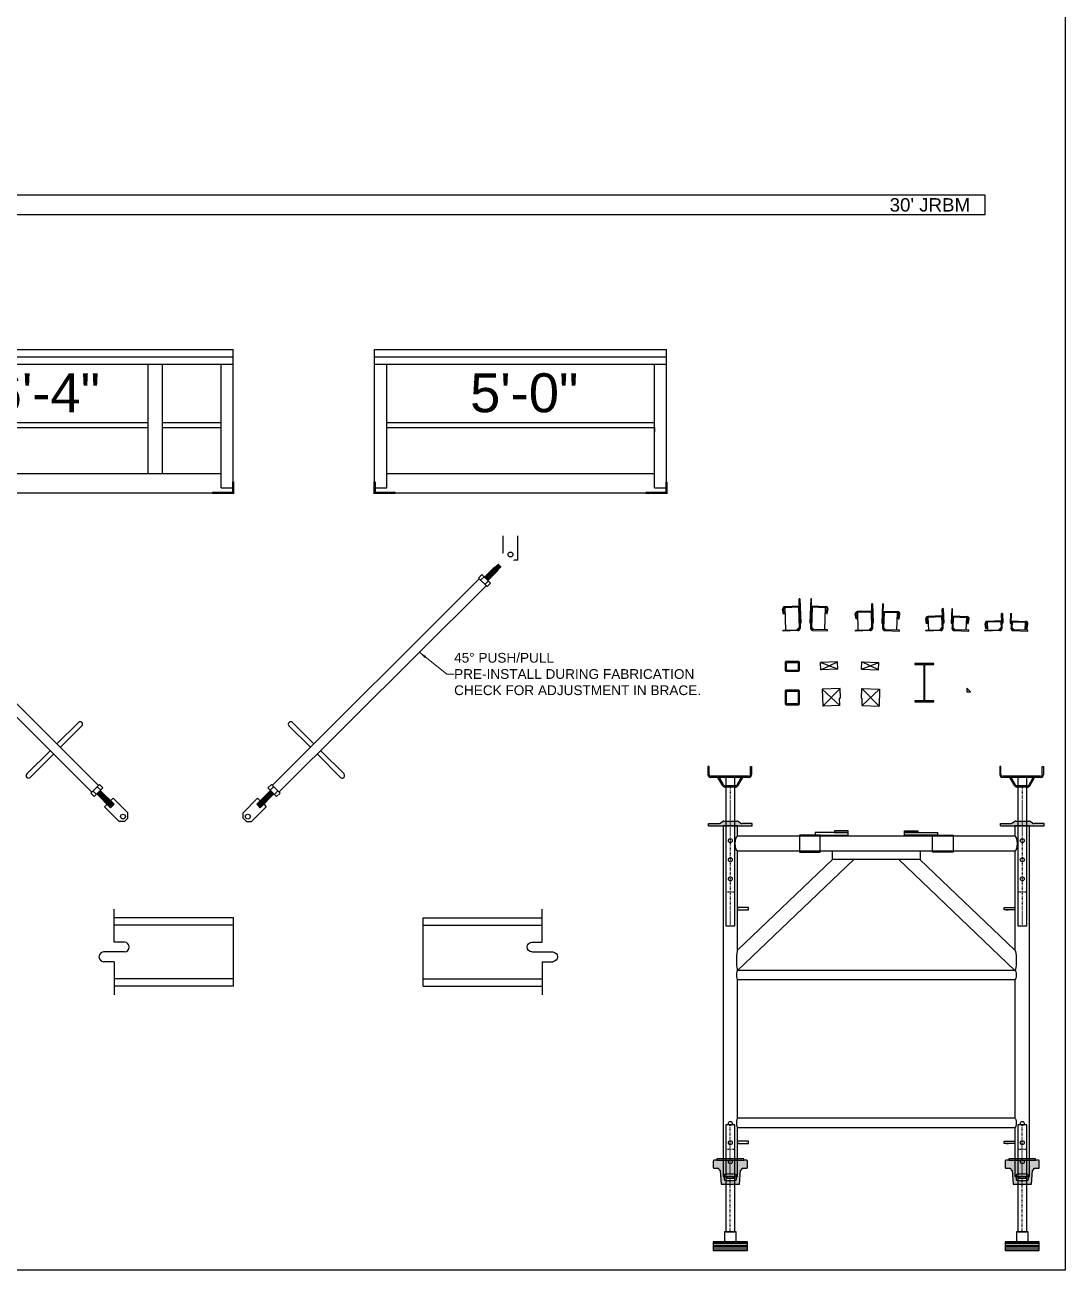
# Model space of a CAD drawing. Header units: inches. Extents: x 2832 to 8547, y -592 to 860.
# Drawn here: x 6631.4 to 6845.1, y 348.3 to 604.1 of the extents above; entities that cross this region are included whole.
import ezdxf
from ezdxf.enums import TextEntityAlignment as Align

# ---------------------------------------------------------------- set-up
doc = ezdxf.new("R2010")
doc.units = ezdxf.units.IN
doc.header["$LTSCALE"] = 5
doc.header["$MEASUREMENT"] = 0
doc.set_wipeout_variables(frame=1)
doc.linetypes.add('DOT2', pattern=[0.125, 0, -0.125])
for name, color, linetype in [('BREAK', 7, 'Continuous'), ('DIM', 154, 'Continuous'), ('FMTEXTA', 4, 'Continuous'), ('FMTEXTB', 4, 'Continuous'), ('FMTEXTH', 4, 'Continuous'), ('FORM', 5, 'Continuous'), ('FORMA', 5, 'Continuous'), ('FORMH', 5, 'Continuous'), ('PLYA', 4, 'Continuous')]:
    doc.layers.add(name, color=color, linetype=linetype)
doc.layers.add('PAPER', color=50, linetype='Continuous', plot=False)
doc.styles.add('S', font='arial.ttf', dxfattribs={"height": 2})
doc.styles.add('VBA_txt', font='arial.ttf', dxfattribs={"height": 2})
doc.dimstyles.new('formwork', dxfattribs={"dimtxt": 2, "dimasz": 1.5, "dimexe": 1, "dimexo": 1, "dimgap": 0, "dimtad": 0, "dimdec": 4, "dimrnd": 0.125, "dimzin": 3, "dimdsep": 46, "dimlunit": 4, "dimtxsty": 'S', "dimblk": 'ARCHTICK', "dimcen": 0.0625, "dimclrd": 151, "dimclre": 150, "dimclrt": 150, "dimadec": 0, "dimazin": 0, "dimtfac": 1, "dimtdec": 4, "dimtofl": 0, "dimtmove": 0, "dimatfit": 3, "dimfxl": 1, "dimfrac": 1, "dimtolj": 1, "dimtzin": 0, "dimlwd": 5, "dimlwe": 5, "dimarcsym": 0})

# ---------------------------------------------------------------- blocks, each defined once
blk = doc.blocks.new('*U674')
at = {"layer": 'FORM', "color": 5}
blk.add_lwpolyline([(0, 2), (0, -2), (360, -2), (360, 2)], close=True, dxfattribs=at)
at = {"layer": 'FORM', "color": 4, "style": 'VBA_txt'}
blk.add_text("30' JRBM", height=2.75, dxfattribs=at).set_placement((340.37, -1.36))
blk = doc.blocks.new('VBA_SB_CAN_64_SIDE')
at = {"color": 4}
for p, q in [((0, 29.44), (76, 29.44)), ((0, 0), (0, 29.44)), ((76, 0), (76, 29.44)), ((0, 27.94), (76, 27.94)), ((0, 26.44), (76, 26.44)), ((2.5, 1), (2.5, 26.44)), ((58.5, 4), (58.5, 26.44)), ((61.5, 4), (61.5, 26.44)), ((73.5, 1), (73.5, 26.44)), ((2.5, 14.44), (58.5, 14.44)), ((2.5, 13.44), (58.5, 13.44)), ((61.5, 14.44), (73.5, 14.44)), ((61.5, 13.44), (73.5, 13.44)), ((2.5, 4), (73.5, 4)), ((0, 1), (2.5, 1)), ((0, 0), (76, 0)), ((73.5, 1), (76, 1))]:
    blk.add_line(p, q, dxfattribs=at)
at = {"color": 4, "const_width": 0.5}
for points in [[(0, 2.29), (0, 0), (4.27, 0)], [(76, 2.29), (76, 0), (71.73, 0)]]:
    blk.add_lwpolyline(points, dxfattribs=at)
at = {"color": 4, "style": 'S'}
blk.add_text('6\'-4"', height=7.997, dxfattribs=at).set_placement((37.5, 20.56), align=Align.MIDDLE)
blk = doc.blocks.new('VBA_SB_CAN_5_SIDE')
at = {"color": 4}
for p, q in [((0, 29.44), (60, 29.44)), ((0, 0), (0, 29.44)), ((60, 0), (60, 29.44)), ((0, 27.94), (60, 27.94)), ((0, 26.44), (60, 26.44)), ((2.5, 1), (2.5, 26.44)), ((57.5, 1), (57.5, 26.44)), ((2.5, 14.44), (57.5, 14.44)), ((2.5, 13.44), (57.5, 13.44)), ((57.5, 13.5), (57.5, 12.5)), ((2.5, 4), (57.5, 4)), ((0, 1), (2.5, 1)), ((0, 0), (60, 0)), ((57.5, 1), (60, 1))]:
    blk.add_line(p, q, dxfattribs=at)
at = {"color": 4, "const_width": 0.5}
for points in [[(0, 2.29), (0, 0), (4.27, 0)], [(60, 2.29), (60, 0), (55.73, 0)]]:
    blk.add_lwpolyline(points, dxfattribs=at)
at = {"color": 4, "style": 'S'}
blk.add_text('5\'-0"', height=7.997, dxfattribs=at).set_placement((30.74, 20.56), align=Align.MIDDLE)
blk = doc.blocks.new('_ARCHTICK')
at = {"color": 0, "linetype": 'ByBlock', "ltscale": 0.25, "const_width": 0.15}
blk.add_lwpolyline([(-0.5, -0.5), (0.5, 0.5)], dxfattribs=at)
blk = doc.blocks.new('VBA_W8X10_SECTION')
at = {"ltscale": 0.25}
blk.add_hatch(color=256, dxfattribs=at).paths.add_polyline_path([(0.085, 7.67), (1.97, 7.67), (1.97, 7.875), (-1.97, 7.875), (-1.97, 7.67), (-0.085, 7.67), (-0.085, 0.205), (-1.97, 0.205), (-1.97, 0), (1.97, 0), (1.97, 0.205), (0.085, 0.205)])
for points in [[(0.085, 7.67), (1.97, 7.67), (1.97, 7.875), (-1.97, 7.875), (-1.97, 7.67), (-0.085, 7.67)], [(-0.085, 7.67), (-0.085, 0.205)], [(0.085, 0.205), (0.085, 7.67)], [(-0.085, 0.205), (-1.97, 0.205), (-1.97, 0), (1.97, 0), (1.97, 0.205), (0.085, 0.205)]]:
    blk.add_lwpolyline(points)
blk = doc.blocks.new('BJACK')
at = {"color": 1, "linetype": 'DOT2', "ltscale": 0.25}
for p, q in [((0, -17), (0, 5)), ((-0.9375, 0), (0.9375, 0))]:
    blk.add_line(p, q, dxfattribs=at)
at = {"color": 4, "ltscale": 0.25}
for p, q in [((-3.5, -19.6875), (3.5, -19.6875)), ((-3.5, -20.4375), (3.5, -20.4375))]:
    blk.add_line(p, q, dxfattribs=at)
for points in [[(-0.9375, -17), (0.9375, -17), (0.9375, 5), (-0.9375, 5)], [(-1.1875, -19), (1.1875, -19), (1.1875, -17), (-1.1875, -17)], [(-3.5, -19.3125), (3.5, -19.3125), (3.5, -19), (-3.5, -19)]]:
    blk.add_lwpolyline(points, close=True)
at = {"color": 4}
for points in [[(-3.5, -20.0625), (3.5, -20.0625), (3.5, -19.3125), (-3.5, -19.3125)], [(-3.5, -20.8125), (3.5, -20.8125), (3.5, -20.0625), (-3.5, -20.0625)]]:
    blk.add_lwpolyline(points, close=True, dxfattribs=at)
blk = doc.blocks.new('RETAINER')
at = {"ltscale": 0.25}
h = blk.add_hatch(color=256, dxfattribs=at)
h.paths.add_polyline_path([(3.5, 3.19, 0.414214), (3.37, 3.31), (2.75, 3.31), (-2.75, 3.31), (-3.38, 3.31, 0.414214), (-3.5, 3.19), (-3.5, 1.81, 0.414214), (-3.38, 1.69), (-2.49, 1.69, -0.391902), (-2.37, 1.57), (-2.36, 1.43, 0.391902), (-2.23, 1.31), (-2.21, 1.31, -0.391902), (-2.09, 1.2), (-1.88, -1.56), (1.88, -1.56), (2.09, 1.2, -0.391902), (2.21, 1.31), (2.23, 1.31, 0.391902), (2.36, 1.43), (2.37, 1.57, -0.391902), (2.49, 1.69), (3.37, 1.69, 0.414214), (3.5, 1.81)])
h.paths.add_polyline_path([(1, 0.44, -0.414214), (1.25, 0.19), (1.25, -0.56, -0.414214), (1, -0.81), (-1, -0.81, -0.414214), (-1.25, -0.56), (-1.25, 0.19, -0.414214), (-1, 0.44)], flags=16)
h.paths.add_polyline_path([(0.75, 0), (0.75, -0.38), (-0.75, -0.38), (-0.75, 0)], flags=0)
h.paths.add_polyline_path([(2.75, 3.62), (-2.75, 3.62), (-2.75, 3.31), (2.75, 3.31)])
for p, q in [((1.88, -1.56), (2.09, 1.2)), ((2.21, 1.31), (2.23, 1.31)), ((-1.88, -1.56), (1.88, -1.56))]:
    blk.add_line(p, q, dxfattribs=at)
for points in [[(-2.75, 3.31), (-3.38, 3.31, 0.414214), (-3.5, 3.19), (-3.5, 1.81, 0.414214), (-3.38, 1.69), (-2.49, 1.69, -0.391902), (-2.37, 1.57), (-2.36, 1.43, 0.391902), (-2.23, 1.31), (-2.21, 1.31, -0.391902), (-2.09, 1.2), (-1.88, -1.56)], [(2.36, 1.43), (2.37, 1.57, -0.391902), (2.49, 1.69), (3.37, 1.69, 0.414214), (3.5, 1.81), (3.5, 3.19, 0.414214), (3.37, 3.31), (2.75, 3.31)]]:
    blk.add_lwpolyline(points, format="xyb")
for points in [[(-2.75, 3.62), (-2.75, 3.31), (2.75, 3.31), (2.75, 3.62)], [(-0.75, -0.38), (0.75, -0.38), (0.75, 0), (-0.75, 0)]]:
    blk.add_lwpolyline(points, close=True)
blk.add_lwpolyline([(-1, -0.81), (1, -0.81, 0.414214), (1.25, -0.56), (1.25, 0.19, 0.414214), (1, 0.44), (-1, 0.44, 0.414214), (-1.25, 0.19), (-1.25, -0.56, 0.414214)], format="xyb", close=True)
for centre, start, end in [((2.21, 1.19), 90, 175.6013), ((2.23, 1.44), 270, 355.6013)]:
    blk.add_arc(centre, 0.125, start, end, dxfattribs=at)
blk = doc.blocks.new('JACK')
at = {"ltscale": 0.25}
for p, q in [((-4.38, 25.75), (-4.62, 25.75)), ((-4.62, 25.75), (-4.62, 24.12)), ((-4.38, 24.12), (-4.38, 25.75)), ((4.12, 25.75), (4.38, 25.75)), ((4.12, 24.12), (4.12, 25.75)), ((4.38, 25.75), (4.38, 24.12)), ((3.75, 23.75), (-4, 23.75)), ((3.75, 23.5), (-4, 23.5)), ((-1.54, 21.75), (-2.54, 23.5)), ((-1.32, 21.88), (-2.25, 23.5)), ((1.32, 21.88), (2.25, 23.5)), ((1.54, 21.75), (2.54, 23.5)), ((1.1, 21.75), (-1.1, 21.75)), ((1.1, 21.5), (-1.1, 21.5))]:
    blk.add_line(p, q, dxfattribs=at)
at = {"color": 1, "linetype": 'DOT2', "ltscale": 0.25}
for p, q in [((0, 21.5), (0, -7)), ((-0.94, 0), (0.94, 0))]:
    blk.add_line(p, q, dxfattribs=at)
for points in [[(0.94, 21.75), (0.94, 23.5), (-0.94, 23.5), (-0.94, 21.75)], [(-0.94, 21.5), (-0.94, -7), (0.94, -7), (0.94, 21.5)]]:
    blk.add_lwpolyline(points)
at = {"ltscale": 0.25}
for centre, radius, start, end in [((-4, 24.12), 0.625, 180, 270), ((-4, 24.12), 0.375, 180, 270), ((3.75, 24.12), 0.625, 270, 0), ((3.75, 24.12), 0.375, 270, 360), ((-1.1, 22), 0.5, 209.7449, 270), ((-1.1, 22), 0.25, 209.7449, 270), ((1.1, 22), 0.25, 330.2551, 330.2551), ((1.1, 22), 0.25, 270, 330.2551), ((1.1, 22), 0.5, 270, 330.2551)]:
    blk.add_arc(centre, radius, start, end, dxfattribs=at)
blk = doc.blocks.new('HANDLE')
at = {"ltscale": 0.25}
h = blk.add_hatch(color=256, dxfattribs=at)
h.paths.add_polyline_path([(-0.94, 1), (-1.35, 1, 0.148069), (-1.63, 0.92), (-2.12, 0.58, -0.148069), (-2.4, 0.5), (-4.5, 0.5), (-4.5, 0), (-0.94, 0)])
h.paths.add_polyline_path([(0, 1), (-0.94, 1), (-0.94, 0), (0, 0)])
h.paths.add_polyline_path([(0.94, 1), (0, 1), (0, 0), (0.94, 0)])
h.paths.add_polyline_path([(4.5, 0.5), (2.4, 0.5, -0.148069), (2.12, 0.58), (1.63, 0.92, 0.148069), (1.35, 1), (0.94, 1), (0.94, 0), (1.5, 0), (4.5, 0)])
for p, q in [((-4.5, 0), (-4.5, 0.5)), ((-4.5, 0.5), (-2.4, 0.5)), ((-4.5, 0), (4.5, 0)), ((-2.12, 0.58), (-1.63, 0.92)), ((-1.35, 1), (1.35, 1)), ((2.12, 0.58), (1.63, 0.92)), ((4.5, 0.5), (2.4, 0.5)), ((4.5, 0), (4.5, 0.5))]:
    blk.add_line(p, q)
blk.add_lwpolyline([(1.5, 0), (-1.5, 0)])
for centre, start, end in [((-2.4, 1), 270, 303.6901), ((-1.35, 0.5), 90, 123.6901), ((1.35, 0.5), 56.3099, 90), ((2.4, 1), 236.3099, 270)]:
    blk.add_arc(centre, 0.5, start, end)
blk = doc.blocks.new('*U697')
at = {"layer": 'FORM', "ltscale": 0.25}
for p, q in [((-28.5, -32.88), (-4.62, -10.06)), ((-28.5, -28.73), (-8.97, -10.06)), ((28.5, -32.88), (4.62, -10.06)), ((28.5, -28.73), (8.97, -10.06))]:
    blk.add_line(p, q, dxfattribs=at)
at = {"layer": 'FORM'}
for points in [[(-28.5, -5.31), (-28.5, -3.19), (-31.5, -3.19), (-31.5, -75.19), (-28.5, -75.19), (-28.5, -65.13)], [(28.5, -65.13), (28.5, -75.19), (31.5, -75.19), (31.5, -3.19), (28.5, -3.19), (28.5, -5.31)], [(28.5, -5.31), (-28.5, -5.31)], [(-28.5, -8.31), (28.5, -8.31)], [(-28.5, -28.73), (-28.5, -8.31)], [(28.5, -8.31), (28.5, -28.73)], [(-26.71, -20.44), (-27.08, -20.5), (-27.09, -20.44)], [(26.71, -20.44), (27.08, -20.5), (27.09, -20.44)], [(28.5, -32.88), (-28.5, -32.88)], [(-28.5, -63.25), (-28.5, -34.75)], [(-28.5, -34.75), (28.5, -34.75)], [(28.5, -34.75), (28.5, -63.25)], [(28.5, -63.25), (-28.5, -63.25)], [(-28.5, -65.13), (28.5, -65.13)], [(-26.71, -68.44), (-27.08, -68.5), (-27.09, -68.44)], [(26.71, -68.44), (27.08, -68.5), (27.09, -68.44)]]:
    blk.add_lwpolyline(points, dxfattribs=at)
for points in [[(-15.81, -8.56), (-11.56, -8.56), (-11.56, -5.06), (-15.81, -5.06)], [(-12.56, -5.06), (-5.81, -5.06), (-5.81, -4.56), (-12.56, -4.56)], [(-8.56, -4.56), (-5.81, -4.56), (-5.81, -4.19), (-8.56, -4.19)], [(8.56, -4.56), (5.81, -4.56), (5.81, -4.19), (8.56, -4.19)], [(12.56, -5.06), (5.81, -5.06), (5.81, -4.56), (12.56, -4.56)], [(15.81, -8.56), (11.56, -8.56), (11.56, -5.06), (15.81, -5.06)], [(-9, -8.31), (9, -8.31), (9, -10.06), (-9, -10.06)], [(-28.5, -20.44), (-26.25, -20.44), (-26.25, -19.94), (-28.5, -19.94)], [(28.5, -20.44), (26.25, -20.44), (26.25, -19.94), (28.5, -19.94)], [(-28.5, -68.44), (-26.25, -68.44), (-26.25, -67.94), (-28.5, -67.94)], [(28.5, -68.44), (26.25, -68.44), (26.25, -67.94), (28.5, -67.94)]]:
    blk.add_lwpolyline(points, close=True, dxfattribs=at)
at = {"layer": 'FORM', "ltscale": 0.25}
for centre in [(-30, -6.19), (30, -6.19), (-30, -10.13), (30, -10.13), (-30, -14.06), (30, -14.06), (-30, -64.31), (30, -64.31), (-30, -68.25), (30, -68.25), (-30, -72.19), (30, -72.19)]:
    blk.add_circle(centre, 0.406, dxfattribs=at)
at = {"layer": 'FORM', "ltscale": 0.25, "extrusion": (0, 0, -1)}
for centre, major_axis, ratio, start_param, end_param in [((-28.5, -6.81), (0, 1.5), 0.333333, 3.141593, 6.283185), ((28.5, -30.8), (0, 2.07), 0.123065, 0, 3.141593), ((28.5, -33.81), (0, -0.938), 0.266667, 3.141593, 6.283185), ((28.5, -64.19), (0, -0.938), 0.266667, 3.141593, 6.283185)]:
    blk.add_ellipse(centre, major_axis=major_axis, ratio=ratio, start_param=start_param, end_param=end_param, dxfattribs=at)
at = {"layer": 'FORM', "ltscale": 0.25}
for centre, major_axis, ratio, start_param, end_param in [((28.5, -6.81), (0, 1.5), 0.333333, 3.141593, 6.283185), ((-28.5, -30.8), (0, 2.07), 0.123065, 0, 3.141593), ((-28.5, -33.81), (0, -0.938), 0.266667, 3.141593, 6.283185), ((-28.5, -64.19), (0, -0.938), 0.266667, 3.141593, 6.283185)]:
    blk.add_ellipse(centre, major_axis=major_axis, ratio=ratio, start_param=start_param, end_param=end_param, dxfattribs=at)
at = {"layer": 'FMTEXTB', "ltscale": 0.25}
for name, p in [('BJACK', (-30, -69.6)), ('BJACK', (30, -69.6)), ('RETAINER', (-30, -75.19)), ('RETAINER', (30, -75.19))]:
    blk.add_blockref(name, p, dxfattribs=at)
at = {"layer": 'FORM', "ltscale": 0.25}
for name, p in [('JACK', (-30, -16.72)), ('JACK', (30, -16.72)), ('HANDLE', (-30, -3.19)), ('HANDLE', (30, -3.19))]:
    blk.add_blockref(name, p, dxfattribs=at)
blk = doc.blocks.new('break1')
for p, q in [((-0.502, 0), (-0.502, 0.537)), ((0, -0.537), (0, 0.537)), ((0.502, -0.537), (0.502, 0))]:
    blk.add_line(p, q)
for centre, start, end in [((-0.251, 0.526), 2.5754, 177.4246), ((0.251, -0.526), 182.5754, 357.4246)]:
    blk.add_arc(centre, 0.251, start, end)
blk = doc.blocks.new('*U719')
at = {"layer": 'BREAK'}
for p, q in [((-44, -5), (-44, 1.8)), ((44, -5), (44, 1.8)), ((-44, -9), (-44, -15.8)), ((44, -9), (44, -15.8))]:
    blk.add_line(p, q, dxfattribs=at)
at = {"layer": 'FORMA'}
for p, q in [((-19.49, 0), (-44, 0)), ((-19.49, -14), (-19.49, 0)), ((19.49, 0), (44, 0)), ((19.49, -14), (19.49, 0)), ((-19.49, -1.5), (-44, -1.5)), ((19.49, -1.5), (44, -1.5)), ((-19.49, -12.5), (-44, -12.5)), ((19.49, -12.5), (44, -12.5)), ((-19.49, -14), (-44, -14)), ((19.49, -14), (44, -14))]:
    blk.add_line(p, q, dxfattribs=at)
at = {"layer": 'BREAK', "yscale": 3.999999999999978, "zscale": 3.999999999999978}
for p, xscale, rotation in [((-44, -7), 3.999999999999978, 90.00007602431027), ((44, -7), -3.999999999999978, 269.9999239756897)]:
    blk.add_blockref('break1', p, dxfattribs=dict(at, xscale=xscale, rotation=rotation))
blk = doc.blocks.new('VBA_SB_EXT_5_L')
at = {"layer": 'FORMA', "ltscale": 4}
for p, q in [((-3.58, 1.9), (-3.73, 2.88)), ((-3.39, 1.92), (-3.54, 2.91)), ((-0.31, 3.49), (-3.31, 3.39)), ((-0.3, 3.3), (-3.31, 3.2)), ((-3.08, -1.42), (-3.24, 3.2)), ((-0.49, 3.3), (-0.34, -1.07)), ((-0.17, 5), (-0.36, 4.99)), ((-0.19, -0.01), (-0.36, 4.99)), ((-0.3, 3.3), (-0.16, -0.69)), ((-0.17, 5), (0, 0)), ((-3.39, 1.92), (-3.58, 1.9)), ((0, 0), (-0.19, -0.01)), ((-3.64, -1.44), (-0.58, -1.33)), ((-3.63, -1.63), (-3.64, -1.44)), ((-0.57, -1.52), (-3.63, -1.63)), ((-0.35, -0.85), (-0.81, -1.35)), ((-0.16, -0.69), (-0.15, -1.07))]:
    blk.add_line(p, q, dxfattribs=at)
for centre, radius, start, end in [((-3.3, 2.95), 0.438, 91.9594, 188.8317), ((-3.3, 2.95), 0.25, 91.9594, 188.8317), ((-0.59, -1.08), 0.25, 271.9594, 1.9594), ((-0.59, -1.08), 0.438, 271.9594, 1.9594)]:
    blk.add_arc(centre, radius, start, end, dxfattribs=at)
blk = doc.blocks.new('VBA_SB_EXT_5_R')
at = {"layer": 'FORMA', "ltscale": 4}
for p, q in [((0.17, 5), (0, 0)), ((0.3, 3.3), (0.16, -0.69)), ((0.17, 5), (0.36, 4.99)), ((0.19, -0.01), (0.36, 4.99)), ((0.3, 3.3), (3.31, 3.2)), ((0.31, 3.49), (3.31, 3.39)), ((0.49, 3.3), (0.34, -1.07)), ((3.08, -1.42), (3.24, 3.2)), ((3.39, 1.92), (3.54, 2.91)), ((3.58, 1.9), (3.73, 2.88)), ((0, 0), (0.19, -0.01)), ((3.39, 1.92), (3.58, 1.9)), ((0.16, -0.69), (0.15, -1.07)), ((0.35, -0.85), (0.81, -1.35)), ((0.57, -1.52), (3.63, -1.63)), ((3.64, -1.44), (0.58, -1.33)), ((3.63, -1.63), (3.64, -1.44))]:
    blk.add_line(p, q, dxfattribs=at)
for centre, radius, start, end in [((3.3, 2.95), 0.438, 351.1683, 88.0406), ((3.3, 2.95), 0.25, 351.1683, 88.0406), ((0.59, -1.08), 0.438, 178.0406, 268.0406), ((0.59, -1.08), 0.25, 178.0406, 268.0406)]:
    blk.add_arc(centre, radius, start, end, dxfattribs=at)
blk = doc.blocks.new('VBA_SB_EXT_4_L')
at = {"layer": 'FORMA', "ltscale": 4}
for p, q in [((-0.14, 4), (-0.32, 3.99)), ((-0.19, -0.01), (-0.32, 3.99)), ((-0.14, 4), (0, 0)), ((-3.54, 0.9), (-3.69, 1.88)), ((-3.36, 0.93), (-3.54, 0.9)), ((-3.36, 0.93), (-3.51, 1.91)), ((-0.27, 2.49), (-3.28, 2.39)), ((-0.27, 2.3), (-3.27, 2.2)), ((-3.08, -1.42), (-3.2, 2.2)), ((-0.45, 2.3), (-0.34, -1.07)), ((-0.27, 2.3), (-0.16, -0.69)), ((0, 0), (-0.19, -0.01)), ((-3.64, -1.44), (-0.58, -1.33)), ((-3.63, -1.63), (-3.64, -1.44)), ((-0.57, -1.52), (-3.63, -1.63)), ((-0.35, -0.85), (-0.81, -1.35)), ((-0.16, -0.69), (-0.15, -1.07))]:
    blk.add_line(p, q, dxfattribs=at)
for centre, radius, start, end in [((-3.26, 1.95), 0.438, 91.9594, 188.8317), ((-3.26, 1.95), 0.25, 91.9594, 188.8317), ((-0.59, -1.08), 0.25, 271.9594, 1.9594), ((-0.59, -1.08), 0.438, 271.9594, 1.9594)]:
    blk.add_arc(centre, radius, start, end, dxfattribs=at)
blk = doc.blocks.new('VBA_SB_EXT_4_R')
at = {"layer": 'FORMA', "ltscale": 4}
for p, q in [((0.14, 4), (0, 0)), ((0.14, 4), (0.32, 3.99)), ((0.19, -0.01), (0.32, 3.99)), ((0, 0), (0.19, -0.01)), ((0.27, 2.3), (0.16, -0.69)), ((0.27, 2.49), (3.28, 2.39)), ((0.27, 2.3), (3.27, 2.2)), ((0.45, 2.3), (0.34, -1.07)), ((3.08, -1.42), (3.2, 2.2)), ((3.36, 0.93), (3.51, 1.91)), ((3.36, 0.93), (3.54, 0.9)), ((3.54, 0.9), (3.69, 1.88)), ((0.16, -0.69), (0.15, -1.07)), ((0.35, -0.85), (0.81, -1.35)), ((0.57, -1.52), (3.63, -1.63)), ((3.64, -1.44), (0.58, -1.33)), ((3.63, -1.63), (3.64, -1.44))]:
    blk.add_line(p, q, dxfattribs=at)
for centre, radius, start, end in [((3.26, 1.95), 0.25, 351.1683, 88.0406), ((3.26, 1.95), 0.438, 351.1683, 88.0406), ((0.59, -1.08), 0.438, 178.0406, 268.0406), ((0.59, -1.08), 0.25, 178.0406, 268.0406)]:
    blk.add_arc(centre, radius, start, end, dxfattribs=at)
blk = doc.blocks.new('VBA_SB_EXT_3_L')
at = {"layer": 'FORMA', "ltscale": 4}
for p, q in [((-0.1, 3), (-0.29, 2.99)), ((-0.19, -0.01), (-0.29, 2.99)), ((-0.1, 3), (0, 0)), ((-3.51, -0.1), (-3.66, 0.89)), ((-3.32, -0.07), (-3.48, 0.91)), ((-0.24, 1.49), (-3.24, 1.39)), ((-0.23, 1.31), (-3.24, 1.2)), ((-3.08, -1.42), (-3.17, 1.2)), ((-0.42, 1.3), (-0.34, -1.07)), ((-0.23, 1.31), (-0.16, -0.69)), ((0, 0), (-0.19, -0.01)), ((-3.64, -1.44), (-0.58, -1.33)), ((-3.63, -1.63), (-3.64, -1.44)), ((-0.57, -1.52), (-3.63, -1.63)), ((-3.32, -0.07), (-3.51, -0.1)), ((-0.35, -0.85), (-0.81, -1.35)), ((-0.16, -0.69), (-0.15, -1.07))]:
    blk.add_line(p, q, dxfattribs=at)
for centre, radius, start, end in [((-3.23, 0.95), 0.438, 91.9594, 188.8317), ((-3.23, 0.95), 0.25, 91.9594, 188.8317), ((-0.59, -1.08), 0.25, 271.9594, 1.9594), ((-0.59, -1.08), 0.438, 271.9594, 1.9594)]:
    blk.add_arc(centre, radius, start, end, dxfattribs=at)
blk = doc.blocks.new('VBA_SB_EXT_3_R')
at = {"layer": 'FORMA', "ltscale": 4}
for p, q in [((0.1, 3), (0, 0)), ((0.1, 3), (0.29, 2.99)), ((0.19, -0.01), (0.29, 2.99)), ((0, 0), (0.19, -0.01)), ((0.23, 1.31), (0.16, -0.69)), ((0.23, 1.31), (3.24, 1.2)), ((0.24, 1.49), (3.24, 1.39)), ((0.42, 1.3), (0.34, -1.07)), ((3.08, -1.42), (3.17, 1.2)), ((3.32, -0.07), (3.48, 0.91)), ((3.51, -0.1), (3.66, 0.89)), ((0.16, -0.69), (0.15, -1.07)), ((0.35, -0.85), (0.81, -1.35)), ((0.57, -1.52), (3.63, -1.63)), ((3.64, -1.44), (0.58, -1.33)), ((3.32, -0.07), (3.51, -0.1)), ((3.63, -1.63), (3.64, -1.44))]:
    blk.add_line(p, q, dxfattribs=at)
for centre, radius, start, end in [((3.23, 0.95), 0.438, 351.1683, 88.0406), ((3.23, 0.95), 0.25, 351.1683, 88.0406), ((0.59, -1.08), 0.438, 178.0406, 268.0406), ((0.59, -1.08), 0.25, 178.0406, 268.0406)]:
    blk.add_arc(centre, radius, start, end, dxfattribs=at)
blk = doc.blocks.new('VBA_SB_EXT_2_L')
at = {"layer": 'FORMA', "ltscale": 4}
for p, q in [((-0.2, 0.49), (-3.21, 0.39)), ((-0.2, 0.31), (-3.2, 0.2)), ((-3.08, -1.42), (-3.13, 0.21)), ((-0.39, 0.3), (-0.34, -1.07)), ((-0.07, 2), (-0.26, 1.99)), ((-0.19, -0.01), (-0.26, 1.99)), ((-0.2, 0.31), (-0.16, -0.69)), ((0, 0), (-0.19, -0.01)), ((-0.07, 2), (0, 0)), ((-3.64, -1.44), (-0.58, -1.33)), ((-3.63, -1.63), (-3.64, -1.44)), ((-3.47, -1.1), (-3.63, -0.11)), ((-0.57, -1.52), (-3.63, -1.63)), ((-3.29, -1.07), (-3.47, -1.1)), ((-3.29, -1.07), (-3.44, -0.09)), ((-0.35, -0.85), (-0.81, -1.35)), ((-0.16, -0.69), (-0.15, -1.07))]:
    blk.add_line(p, q, dxfattribs=at)
for centre, radius, start, end in [((-3.19, -0.05), 0.438, 91.9594, 188.8317), ((-3.19, -0.05), 0.25, 91.9594, 188.8317), ((-0.59, -1.08), 0.25, 271.9594, 1.9594), ((-0.59, -1.08), 0.438, 271.9594, 1.9594)]:
    blk.add_arc(centre, radius, start, end, dxfattribs=at)
blk = doc.blocks.new('VBA_SB_EXT_2_R')
at = {"layer": 'FORMA', "ltscale": 4}
for p, q in [((0.07, 2), (0, 0)), ((0.07, 2), (0.26, 1.99)), ((0.2, 0.31), (0.16, -0.69)), ((0.19, -0.01), (0.26, 1.99)), ((0.2, 0.49), (3.21, 0.39)), ((0.2, 0.31), (3.2, 0.2)), ((0.39, 0.3), (0.34, -1.07)), ((3.08, -1.42), (3.13, 0.21)), ((0, 0), (0.19, -0.01)), ((0.16, -0.69), (0.15, -1.07)), ((0.35, -0.85), (0.81, -1.35)), ((0.57, -1.52), (3.63, -1.63)), ((3.64, -1.44), (0.58, -1.33)), ((3.29, -1.07), (3.44, -0.09)), ((3.29, -1.07), (3.47, -1.1)), ((3.47, -1.1), (3.63, -0.11)), ((3.63, -1.63), (3.64, -1.44))]:
    blk.add_line(p, q, dxfattribs=at)
for centre, radius, start, end in [((3.19, -0.05), 0.25, 351.1683, 88.0406), ((3.19, -0.05), 0.438, 351.1683, 88.0406), ((0.59, -1.08), 0.438, 178.0406, 268.0406), ((0.59, -1.08), 0.25, 178.0406, 268.0406)]:
    blk.add_arc(centre, radius, start, end, dxfattribs=at)
blk = doc.blocks.new('VBA_SB_2X4_L')
at = {"layer": 'FORM'}
for p, q in [((-0.19, -0.01), (-3.69, -0.13)), ((-3.63, -1.63), (-3.69, -0.13)), ((-0.14, -1.51), (-3.63, -1.63)), ((-0.14, -1.51), (-0.19, -0.01))]:
    blk.add_line(p, q, dxfattribs=at)
at = {"layer": 'FORM', "color": 4}
for p, q in [((-0.14, -1.51), (-3.69, -0.13)), ((-3.63, -1.63), (-0.19, -0.01))]:
    blk.add_line(p, q, dxfattribs=at)
blk = doc.blocks.new('VBA_SB_2X4_R')
at = {"layer": 'FORM'}
for p, q in [((0.14, -1.51), (0.19, -0.01)), ((0.14, -1.51), (3.63, -1.63)), ((0.19, -0.01), (3.69, -0.13)), ((3.63, -1.63), (3.69, -0.13))]:
    blk.add_line(p, q, dxfattribs=at)
at = {"layer": 'FORM', "color": 4}
for p, q in [((0.14, -1.51), (3.69, -0.13)), ((3.63, -1.63), (0.19, -0.01))]:
    blk.add_line(p, q, dxfattribs=at)
blk = doc.blocks.new('*U714')
at = {"layer": 'FORM', "color": 5}
for p, q in [((-0.07, 2), (-3.75, 1.87)), ((-3.75, 1.87), (-3.63, -1.63)), ((-0.14, -1.51), (-3.63, -1.63))]:
    blk.add_line(p, q, dxfattribs=at)
at = {"layer": 'FORM', "color": 4}
for p, q in [((-0.14, -1.51), (-3.75, 1.87)), ((-0.07, 2), (-3.63, -1.63))]:
    blk.add_line(p, q, dxfattribs=at)
at = {"layer": 'FORM'}
for p, q in [((0, 0), (-0.07, 2)), ((0, 0), (-0.19, -0.01)), ((-0.14, -1.51), (-0.19, -0.01))]:
    blk.add_line(p, q, dxfattribs=at)
blk = doc.blocks.new('*U710')
at = {"layer": 'FORM'}
for p, q in [((0, 0), (0.07, 2)), ((0, 0), (0.19, -0.01)), ((0.14, -1.51), (0.19, -0.01))]:
    blk.add_line(p, q, dxfattribs=at)
at = {"layer": 'FORM', "color": 4}
for p, q in [((0.07, 2), (3.63, -1.63)), ((0.14, -1.51), (3.75, 1.87))]:
    blk.add_line(p, q, dxfattribs=at)
at = {"layer": 'FORM', "color": 5}
for p, q in [((0.07, 2), (3.75, 1.87)), ((3.75, 1.87), (3.63, -1.63)), ((0.14, -1.51), (3.63, -1.63))]:
    blk.add_line(p, q, dxfattribs=at)
blk = doc.blocks.new('VBA_SB_2IN_SPACER')
at = {"layer": 'FORM'}
blk.add_lwpolyline([(-1.25, 0), (1.25, 0, 0.414214), (1.5, 0.25), (1.5, 1.75, 0.414214), (1.25, 2), (-1.25, 2, 0.414214), (-1.5, 1.75), (-1.5, 0.25, 0.414214)], format="xyb", close=True, dxfattribs=at)
blk.add_lwpolyline([(-1.25, 0.25), (1.25, 0.25), (1.25, 1.75), (-1.25, 1.75)], close=True, dxfattribs=at)
blk = doc.blocks.new('VBA_CHAMFER_SECTION')
at = {"layer": 'PLYA'}
blk.add_lwpolyline([(0, 0.75), (0, 0), (0.75, 0), (0, 0.75)], close=True, dxfattribs=at)
blk = doc.blocks.new('VBA_SB_3IN_SPACER')
at = {"layer": 'FORM'}
blk.add_lwpolyline([(-1.25, 0), (1.25, 0, 0.414214), (1.5, 0.25), (1.5, 2.75, 0.414214), (1.25, 3), (-1.25, 3, 0.414214), (-1.5, 2.75), (-1.5, 0.25, 0.414214)], format="xyb", close=True, dxfattribs=at)
blk.add_lwpolyline([(-1.25, 0.25), (1.25, 0.25), (1.25, 2.75), (-1.25, 2.75)], close=True, dxfattribs=at)
blk = doc.blocks.new('*U717')
at = {"layer": 'FORMH', "color": 4}
for p, q in [((-0.81, -5), (-0.81, 0)), ((2.19, -5), (2.19, 0)), ((-0.81, -5), (2.19, -5)), ((3.21, -5.69), (2.51, -6.39)), ((2.51, -6.39), (3.36, -5.84)), ((2.51, -6.39), (5.33, -9.22)), ((2.68, -6.57), (3.54, -6.01)), ((2.86, -6.75), (3.72, -6.19)), ((3.04, -6.92), (3.89, -6.37)), ((3.21, -5.69), (6.04, -8.51)), ((3.21, -7.1), (4.07, -6.54)), ((3.39, -7.28), (4.25, -6.72)), ((3.57, -7.45), (4.43, -6.9)), ((3.74, -7.63), (4.6, -7.07)), ((3.92, -7.81), (4.78, -7.25)), ((4.1, -7.98), (4.96, -7.43)), ((4.27, -8.16), (5.13, -7.6)), ((4.45, -8.34), (5.31, -7.78)), ((4.63, -8.51), (5.49, -7.96)), ((6.57, -7.98), (4.8, -9.75)), ((4.8, -8.69), (5.66, -8.14)), ((4.8, -9.75), (5.51, -10.46)), ((4.98, -8.87), (5.84, -8.31)), ((5.16, -9.04), (6.02, -8.49)), ((5.25, -9.31), (5.95, -10.02)), ((5.25, -9.31), (5.95, -10.02)), ((7.28, -8.69), (5.51, -10.46)), ((6.13, -8.43), (6.83, -9.14)), ((6.57, -7.98), (7.28, -8.69)), ((41.09, -42.76), (45.51, -38.34)), ((41.8, -43.47), (46.22, -39.05)), ((34.9, -48.95), (39.68, -44.18)), ((35.61, -49.66), (40.38, -44.88)), ((49.83, -51.12), (48.06, -52.88)), ((50.54, -51.82), (49.83, -51.12)), ((48.77, -53.59), (48.06, -52.88)), ((49.21, -53.15), (48.51, -52.44)), ((50.54, -51.82), (48.77, -53.59)), ((52.13, -55.89), (49.3, -53.06)), ((50.09, -52.27), (49.38, -51.56)), ((49.48, -53.24), (50.03, -52.38)), ((49.65, -53.42), (50.21, -52.56)), ((49.83, -53.59), (50.39, -52.73)), ((52.84, -55.18), (50.01, -52.35)), ((50.01, -53.77), (50.56, -52.91)), ((50.18, -53.95), (50.74, -53.09)), ((50.36, -54.12), (50.92, -53.26)), ((50.54, -54.3), (51.09, -53.44)), ((50.71, -54.48), (51.27, -53.62)), ((50.89, -54.65), (51.45, -53.79)), ((51.42, -55.18), (50.89, -55.71)), ((53.9, -58.72), (50.89, -55.71)), ((51.07, -54.83), (51.62, -53.97)), ((51.24, -55.01), (51.8, -54.15)), ((51.42, -55.18), (51.98, -54.32)), ((51.6, -55.36), (52.15, -54.5)), ((51.77, -55.54), (52.33, -54.68)), ((51.95, -55.71), (52.51, -54.85)), ((52.66, -53.95), (52.13, -54.48)), ((52.13, -55.89), (52.68, -55.03)), ((52.84, -55.18), (52.13, -55.89)), ((55.66, -56.95), (52.66, -53.95)), ((54.96, -58.72), (53.9, -58.72)), ((55.66, -58.01), (54.96, -58.72)), ((55.66, -58.01), (55.66, -56.95))]:
    blk.add_line(p, q, dxfattribs=at)
at = {"layer": 'FORMH', "color": 5}
for p, q in [((7.1, -8.87), (49.66, -51.31)), ((5.69, -10.28), (48.3, -52.67))]:
    blk.add_line(p, q, dxfattribs=at)
at = {"layer": 'FORMH', "color": 4}
blk.add_circle((54.67, -57.7), 0.5, dxfattribs=at)
for centre, start, end in [((45.86, -38.7), 315, 135), ((35.26, -49.3), 135, 315)]:
    blk.add_arc(centre, 0.5, start, end, dxfattribs=at)
at = {"layer": 'FMTEXTA', "ltscale": 0.25, "insert": (12.28, -28.42), "char_height": 2, "attachment_point": 6, "style": 'VBA_txt'}
blk.add_mtext('\\A1;45° PUSH/PULL\\PPRE-INSTALL DURING FABRICATION\\PCHECK FOR ADJUSTMENT IN BRACE.', dxfattribs=at)
at = {"layer": 'FMTEXTH', "color": 4, "ltscale": 0.25, "annotation_type": 0, "has_hookline": 1, "hookline_direction": 1, "text_width": 50.38}
blk.add_leader([(19.33, -24.02), (13.78, -28.42), (12.28, -28.42)], dimstyle='formwork', dxfattribs=at)
at = {"color": 4}
blk.add_wipeout([(-0.32, -4.62), (-0.32, -3.56), (0.38, -2.86), (1.45, -2.86), (4.45, -5.86), (3.92, -6.39), (3.21, -5.69), (2.51, -6.39), (3.21, -7.1), (2.68, -7.63)], dxfattribs=at)
at = {"layer": 'FORMH', "color": 4}
blk.add_circle((0.69, -3.85), 0.5, dxfattribs=at)
blk = doc.blocks.new('*U718')
at = {"layer": 'FORMH', "color": 4}
for p, q in [((-2.19, -5), (-2.19, 0)), ((0.81, -5), (0.81, 0)), ((0.81, -5), (-2.19, -5)), ((-3.21, -5.69), (-6.04, -8.51)), ((-2.51, -6.39), (-5.33, -9.22)), ((-4.27, -8.16), (-5.13, -7.6)), ((-4.1, -7.98), (-4.96, -7.43)), ((-3.92, -7.81), (-4.78, -7.25)), ((-3.74, -7.63), (-4.6, -7.07)), ((-3.57, -7.45), (-4.43, -6.9)), ((-3.39, -7.28), (-4.25, -6.72)), ((-3.21, -7.1), (-4.07, -6.54)), ((-3.04, -6.92), (-3.89, -6.37)), ((-2.86, -6.75), (-3.72, -6.19)), ((-2.68, -6.57), (-3.54, -6.01)), ((-2.51, -6.39), (-3.36, -5.84)), ((-6.57, -7.98), (-7.28, -8.69)), ((-7.28, -8.69), (-5.51, -10.46)), ((-6.13, -8.43), (-6.83, -9.14)), ((-6.57, -7.98), (-4.8, -9.75)), ((-5.16, -9.04), (-6.02, -8.49)), ((-5.25, -9.31), (-5.95, -10.02)), ((-5.25, -9.31), (-5.95, -10.02)), ((-4.98, -8.87), (-5.84, -8.31)), ((-4.8, -8.69), (-5.66, -8.14)), ((-4.8, -9.75), (-5.51, -10.46)), ((-4.63, -8.51), (-5.49, -7.96)), ((-4.45, -8.34), (-5.31, -7.78)), ((-41.09, -42.76), (-45.51, -38.34)), ((-41.8, -43.47), (-46.22, -39.05)), ((-35.61, -49.66), (-40.38, -44.88)), ((-34.9, -48.95), (-39.68, -44.18)), ((-50.54, -51.82), (-49.83, -51.12)), ((-49.83, -51.12), (-48.06, -52.88)), ((-52.84, -55.18), (-50.01, -52.35)), ((-52.13, -55.89), (-49.3, -53.06)), ((-50.71, -54.48), (-51.27, -53.62)), ((-50.54, -54.3), (-51.09, -53.44)), ((-50.36, -54.12), (-50.92, -53.26)), ((-50.18, -53.95), (-50.74, -53.09)), ((-50.01, -53.77), (-50.56, -52.91)), ((-50.54, -51.82), (-48.77, -53.59)), ((-49.83, -53.59), (-50.39, -52.73)), ((-49.65, -53.42), (-50.21, -52.56)), ((-50.09, -52.27), (-49.38, -51.56)), ((-49.48, -53.24), (-50.03, -52.38)), ((-49.21, -53.15), (-48.51, -52.44)), ((-48.77, -53.59), (-48.06, -52.88)), ((-55.66, -56.95), (-52.66, -53.95)), ((-53.9, -58.72), (-50.89, -55.71)), ((-52.84, -55.18), (-52.13, -55.89)), ((-52.13, -55.89), (-52.68, -55.03)), ((-52.66, -53.95), (-52.13, -54.48)), ((-51.95, -55.71), (-52.51, -54.85)), ((-51.77, -55.54), (-52.33, -54.68)), ((-51.6, -55.36), (-52.15, -54.5)), ((-51.42, -55.18), (-51.98, -54.32)), ((-51.24, -55.01), (-51.8, -54.15)), ((-51.07, -54.83), (-51.62, -53.97)), ((-50.89, -54.65), (-51.45, -53.79)), ((-51.42, -55.18), (-50.89, -55.71)), ((-55.66, -58.01), (-55.66, -56.95)), ((-55.66, -58.01), (-54.96, -58.72)), ((-54.96, -58.72), (-53.9, -58.72))]:
    blk.add_line(p, q, dxfattribs=at)
at = {"layer": 'FORMH', "color": 5}
for p, q in [((-7.1, -8.87), (-49.66, -51.31)), ((-5.69, -10.28), (-48.3, -52.67))]:
    blk.add_line(p, q, dxfattribs=at)
at = {"layer": 'FORMH', "color": 4}
blk.add_circle((-54.67, -57.7), 0.5, dxfattribs=at)
for centre, start, end in [((-45.86, -38.7), 45, 225), ((-35.26, -49.3), 225, 45)]:
    blk.add_arc(centre, 0.5, start, end, dxfattribs=at)
at = {"layer": 'FMTEXTA', "ltscale": 0.25, "insert": (-12.28, -28.42), "char_height": 2, "attachment_point": 4, "style": 'VBA_txt'}
blk.add_mtext('\\A1;45° PUSH/PULL\\PPRE-INSTALL DURING FABRICATION\\PCHECK FOR ADJUSTMENT IN BRACE.', dxfattribs=at)
at = {"layer": 'FMTEXTH', "color": 4, "ltscale": 0.25, "annotation_type": 0, "has_hookline": 1, "hookline_direction": 0, "text_width": 50.38}
blk.add_leader([(-19.33, -24.02), (-13.78, -28.42), (-12.28, -28.42)], dimstyle='formwork', dxfattribs=at)
at = {"color": 4}
blk.add_wipeout([(-4.45, -5.86), (-3.92, -6.39), (-3.21, -5.69), (-2.51, -6.39), (-3.21, -7.1), (-2.68, -7.63), (0.32, -4.62), (0.32, -3.56), (-0.38, -2.86), (-1.45, -2.86)], dxfattribs=at).dxf.layer = 'PLYA'
at = {"layer": 'FORMH', "color": 4}
blk.add_circle((-0.69, -3.85), 0.5, dxfattribs=at)

msp = doc.modelspace()

# ---------------------------------------------------------------- linework, layer by layer
at = {"linetype": 'ByBlock'}
msp.add_lwpolyline([(6420.06094, 825.85348), (6845.13617, 825.85348), (6845.13617, 348.30781), (6420.06094, 348.30781)], close=True, dxfattribs=at)

# ---------------------------------------------------------------- block references
at = {"layer": 'DIM'}
for name, p in [('VBA_SB_EXT_5_L', (6790.81324, 481.20753)), ('VBA_SB_EXT_5_R', (6792.67778, 481.26254)), ('VBA_SB_EXT_4_L', (6805.70587, 481.20753)), ('VBA_SB_EXT_4_R', (6807.48172, 481.20753)), ('VBA_SB_EXT_3_L', (6820.17868, 481.20753)), ('VBA_SB_EXT_3_R', (6821.73601, 481.20753)), ('VBA_SB_EXT_2_L', (6832.31255, 481.20753)), ('VBA_SB_EXT_2_R', (6833.85702, 481.20753))]:
    msp.add_blockref(name, p, dxfattribs=at)
at = {"layer": 'DIM', "color": 3}
msp.add_blockref('VBA_SB_2IN_SPACER', (6789.07108, 471.3417), dxfattribs=at)
at = {"layer": 'FORM'}
for name, p in [('*U674', (6468.70837, 567.15703)), ('VBA_SB_CAN_64_SIDE', (6598.16516, 508.00216)), ('VBA_SB_CAN_5_SIDE', (6703.23395, 508.00216)), ('VBA_SB_2X4_L', (6798.57452, 473.28211)), ('VBA_SB_2X4_R', (6803.16819, 473.28211)), ('VBA_W8X10_SECTION', (6816.20362, 465.04653)), ('*U697', (6806.33451, 442.74314))]:
    msp.add_blockref(name, p, dxfattribs=at)
at = {"layer": 'FORM', "color": 5}
for name, p in [('VBA_SB_3IN_SPACER', (6789.07108, 464.46434)), ('*U714', (6798.95151, 465.80089)), ('*U710', (6803.26481, 465.80089))]:
    msp.add_blockref(name, p, dxfattribs=at)
at = {"layer": 'PAPER'}
msp.add_blockref('*U719', (6693.68964, 420.67591), dxfattribs=at)
at = {"layer": 'PLYA'}
msp.add_blockref('VBA_CHAMFER_SECTION', (6824.92165, 467.09966), dxfattribs=at)

# ---------------------------------------------------------------- next in the draw order: block references
at = {"layer": 'FORMA'}
for name, p in [('*U717', (6596.84081, 499.1858)), ('*U718', (6731.847, 499.1858))]:
    msp.add_blockref(name, p, dxfattribs=at)

doc.saveas('drawing.dxf')
